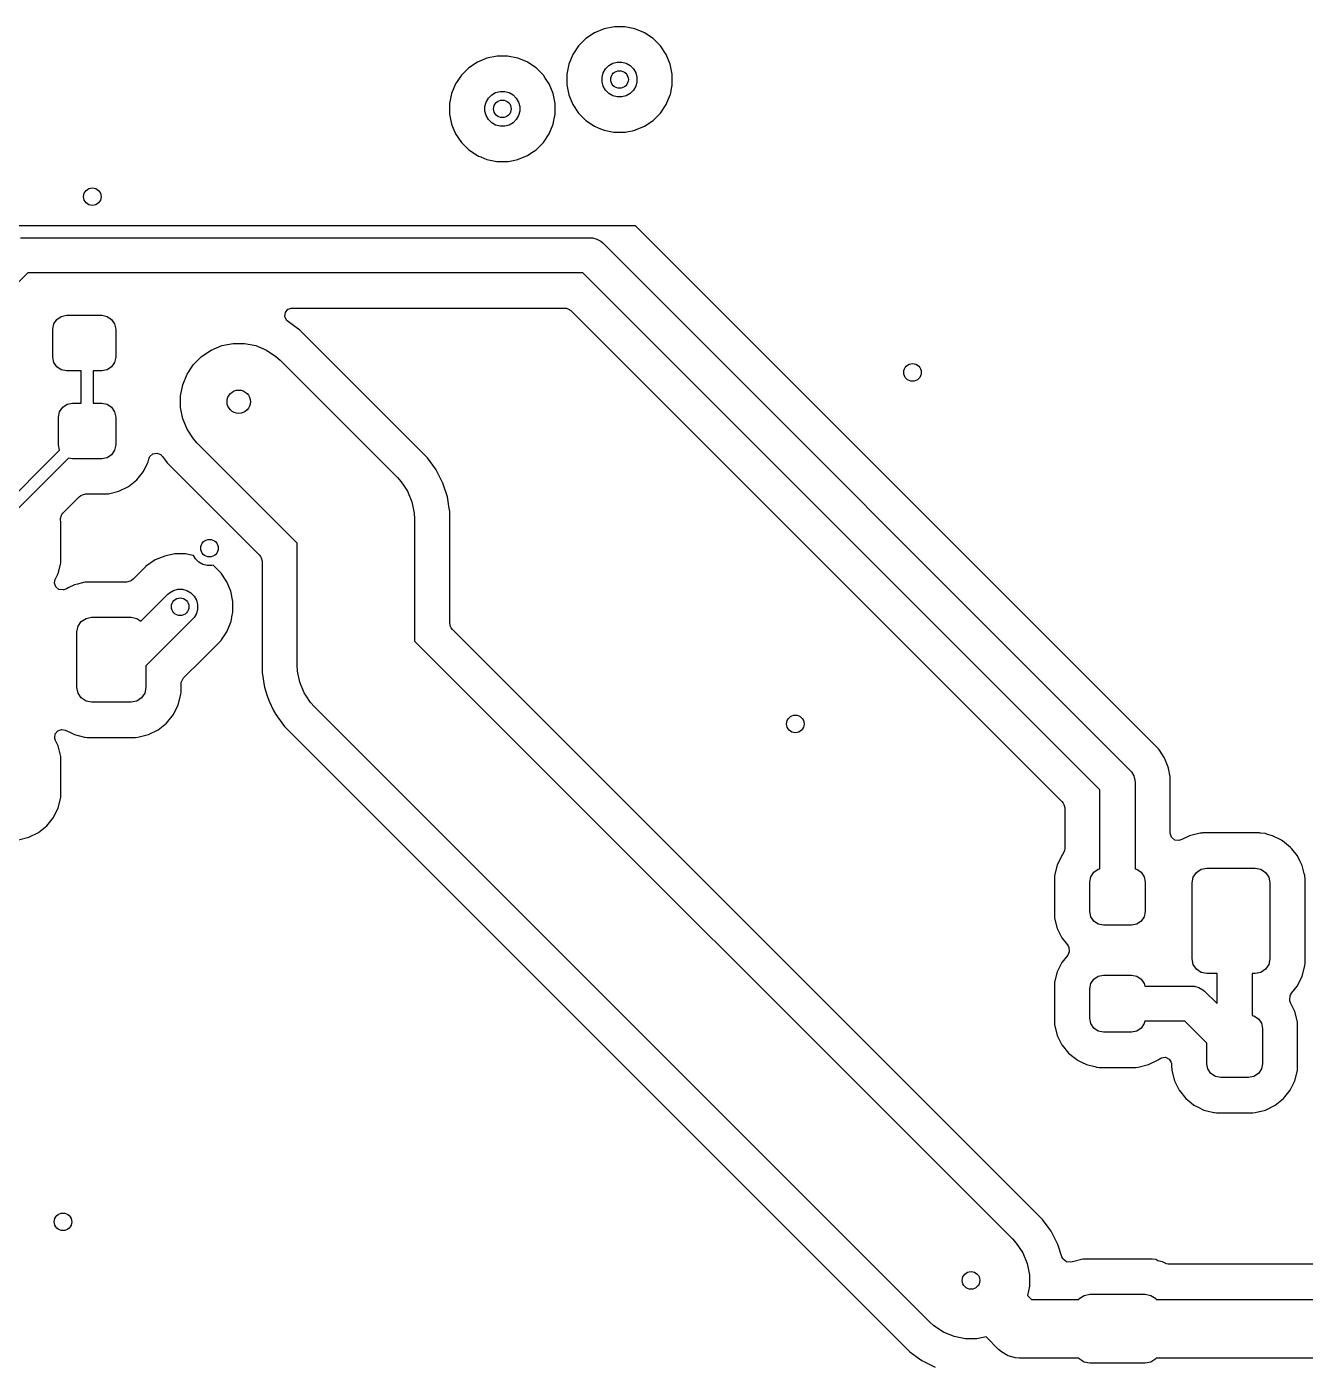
# Model space of a CAD drawing. Header units: inches. Extents: x 1.32 to 5.22, y -7.01 to -1.14.
# Drawn here: x 2.554 to 3.414, y -6.376 to -5.476 of the extents above; entities that cross this region are included whole.
import ezdxf

# ---------------------------------------------------------------- set-up
doc = ezdxf.new("R2010")
doc.units = ezdxf.units.IN
doc.header["$MEASUREMENT"] = 0
doc.layers.add('B.Cu', color=153, linetype='CONTINUOUS', true_color=0x4d7fc4)

msp = doc.modelspace()

# ---------------------------------------------------------------- linework, layer by layer
at = {"layer": 'B.Cu', "linetype": 'CONTINUOUS'}
for p, q in [((2.94241, -5.47772), (2.93596, -5.48039)), ((2.94242, -5.47772), (2.94241, -5.47772)), ((2.94926, -5.47636), (2.94242, -5.47772)), ((2.94242, -5.47772), (2.94242, -5.47772)), ((2.95625, -5.47636), (2.94926, -5.47636)), ((2.94926, -5.47636), (2.94926, -5.47636)), ((2.94926, -5.47636), (2.94926, -5.47636)), ((2.9631, -5.47772), (2.95625, -5.47636)), ((2.95625, -5.47636), (2.95625, -5.47636)), ((2.95625, -5.47636), (2.95625, -5.47636)), ((2.96905, -5.48019), (2.9631, -5.47772)), ((2.9631, -5.47772), (2.9631, -5.47772)), ((2.9631, -5.47772), (2.9631, -5.47772)), ((2.93016, -5.48427), (2.92522, -5.48921)), ((2.93596, -5.48039), (2.93016, -5.48427)), ((2.93016, -5.48427), (2.93016, -5.48427)), ((2.93016, -5.48427), (2.93016, -5.48427)), ((2.93596, -5.48039), (2.93596, -5.48039)), ((2.93596, -5.48039), (2.93596, -5.48039)), ((2.96955, -5.48039), (2.96905, -5.48019)), ((2.97536, -5.48427), (2.96955, -5.48039)), ((2.96955, -5.48039), (2.96955, -5.48039)), ((2.96955, -5.48039), (2.96955, -5.48039)), ((2.96955, -5.48039), (2.96955, -5.48039)), ((2.98029, -5.48921), (2.97536, -5.48427)), ((2.97536, -5.48427), (2.97536, -5.48427)), ((2.97536, -5.48427), (2.97536, -5.48427)), ((2.87052, -5.49604), (2.86368, -5.49741)), ((2.87751, -5.49604), (2.87052, -5.49604)), ((2.87052, -5.49604), (2.87052, -5.49604)), ((2.87052, -5.49604), (2.87052, -5.49604)), ((2.88436, -5.49741), (2.87751, -5.49604)), ((2.87751, -5.49604), (2.87751, -5.49604)), ((2.87751, -5.49604), (2.87751, -5.49604)), ((2.92134, -5.49502), (2.91867, -5.50147)), ((2.92522, -5.48921), (2.92134, -5.49502)), ((2.92134, -5.49502), (2.92134, -5.49502)), ((2.92134, -5.49502), (2.92134, -5.49502)), ((2.92522, -5.48921), (2.92522, -5.48921)), ((2.98417, -5.49502), (2.98029, -5.48921)), ((2.98029, -5.48921), (2.98029, -5.48921)), ((2.98029, -5.48921), (2.98029, -5.48921)), ((2.98685, -5.50147), (2.98417, -5.49502)), ((2.98417, -5.49502), (2.98417, -5.49502)), ((2.85142, -5.50396), (2.84648, -5.5089)), ((2.85722, -5.50008), (2.85142, -5.50396)), ((2.85142, -5.50396), (2.85142, -5.50396)), ((2.85142, -5.50396), (2.85142, -5.50396)), ((2.86367, -5.49741), (2.85722, -5.50008)), ((2.85722, -5.50008), (2.85722, -5.50008)), ((2.85722, -5.50008), (2.85722, -5.50008)), ((2.86368, -5.49741), (2.86367, -5.49741)), ((2.86367, -5.49741), (2.86367, -5.49741)), ((2.89065, -5.50001), (2.88436, -5.49741)), ((2.88436, -5.49741), (2.88436, -5.49741)), ((2.88436, -5.49741), (2.88436, -5.49741)), ((2.89081, -5.50008), (2.89065, -5.50001)), ((2.89662, -5.50396), (2.89081, -5.50008)), ((2.89081, -5.50008), (2.89081, -5.50008)), ((2.89081, -5.50008), (2.89081, -5.50008)), ((2.89081, -5.50008), (2.89081, -5.50008)), ((2.89662, -5.50396), (2.89662, -5.50396)), ((2.89662, -5.50396), (2.89662, -5.50396)), ((2.90098, -5.50832), (2.89662, -5.50396)), ((2.91867, -5.50147), (2.9173, -5.50832)), ((2.91867, -5.50147), (2.91867, -5.50147)), ((2.91867, -5.50147), (2.91867, -5.50147)), ((2.94184, -5.50729), (2.94339, -5.50462)), ((2.94339, -5.50462), (2.94557, -5.50244)), ((2.94557, -5.50244), (2.94824, -5.5009)), ((2.94824, -5.5009), (2.95121, -5.5001)), ((2.95121, -5.5001), (2.9543, -5.5001)), ((2.9543, -5.5001), (2.95728, -5.5009)), ((2.95728, -5.5009), (2.95995, -5.50244)), ((2.95995, -5.50244), (2.96213, -5.50462)), ((2.96213, -5.50462), (2.96367, -5.50729)), ((2.98819, -5.50823), (2.98685, -5.50147)), ((2.98685, -5.50147), (2.98685, -5.50147)), ((2.84648, -5.5089), (2.8426, -5.5147)), ((2.84648, -5.5089), (2.84648, -5.5089)), ((2.84648, -5.5089), (2.84648, -5.5089)), ((2.90155, -5.5089), (2.90098, -5.50832)), ((2.90282, -5.51079), (2.90155, -5.5089)), ((2.90155, -5.5089), (2.90155, -5.5089)), ((2.90155, -5.5089), (2.90155, -5.5089)), ((2.90543, -5.5147), (2.90282, -5.51079)), ((2.90282, -5.51079), (2.90282, -5.51079)), ((2.90282, -5.51079), (2.90282, -5.51079)), ((2.9173, -5.50832), (2.9173, -5.5153)), ((2.94105, -5.51027), (2.94184, -5.50729)), ((2.94105, -5.51335), (2.94105, -5.51027)), ((2.94184, -5.51633), (2.94105, -5.51335)), ((2.96367, -5.50729), (2.96447, -5.51027)), ((2.96447, -5.51335), (2.96367, -5.51633)), ((2.96447, -5.51027), (2.96447, -5.51335)), ((2.98821, -5.50831), (2.98819, -5.50823)), ((2.98821, -5.5153), (2.98821, -5.50831)), ((2.83993, -5.52116), (2.83856, -5.528)), ((2.8426, -5.5147), (2.83993, -5.52115)), ((2.83993, -5.52115), (2.83993, -5.52116)), ((2.83993, -5.52116), (2.83993, -5.52116)), ((2.8426, -5.5147), (2.8426, -5.5147)), ((2.8426, -5.5147), (2.8426, -5.5147)), ((2.86465, -5.52431), (2.86683, -5.52213)), ((2.86683, -5.52213), (2.8695, -5.52058)), ((2.8695, -5.52058), (2.87247, -5.51979)), ((2.87247, -5.51979), (2.87556, -5.51979)), ((2.87556, -5.51979), (2.87854, -5.52058)), ((2.87854, -5.52058), (2.88121, -5.52213)), ((2.88121, -5.52213), (2.88339, -5.52431)), ((2.90811, -5.52115), (2.90543, -5.5147)), ((2.90543, -5.5147), (2.90543, -5.5147)), ((2.90543, -5.5147), (2.90543, -5.5147)), ((2.90811, -5.52116), (2.90811, -5.52115)), ((2.90945, -5.52792), (2.90811, -5.52116)), ((2.9173, -5.5153), (2.91867, -5.52215)), ((2.91867, -5.52215), (2.91867, -5.52215)), ((2.91867, -5.52215), (2.91867, -5.52215)), ((2.91867, -5.52215), (2.92134, -5.5286)), ((2.94339, -5.519), (2.94184, -5.51633)), ((2.94557, -5.52118), (2.94339, -5.519)), ((2.94824, -5.52272), (2.94557, -5.52118)), ((2.95121, -5.52352), (2.94824, -5.52272)), ((2.95728, -5.52272), (2.9543, -5.52352)), ((2.95995, -5.52118), (2.95728, -5.52272)), ((2.96213, -5.519), (2.95995, -5.52118)), ((2.96367, -5.51633), (2.96213, -5.519)), ((2.98417, -5.5286), (2.98685, -5.52215)), ((2.98685, -5.52215), (2.98691, -5.52181)), ((2.98691, -5.52181), (2.98712, -5.52075)), ((2.98712, -5.52075), (2.98797, -5.51648)), ((2.98797, -5.51648), (2.98811, -5.51578)), ((2.98797, -5.51648), (2.98797, -5.51648)), ((2.98811, -5.51578), (2.98821, -5.5153)), ((2.83856, -5.528), (2.83856, -5.53499)), ((2.86231, -5.52995), (2.8631, -5.52698)), ((2.86231, -5.53304), (2.86231, -5.52995)), ((2.8631, -5.52698), (2.86465, -5.52431)), ((2.88339, -5.52431), (2.88493, -5.52698)), ((2.88493, -5.52698), (2.88573, -5.52995)), ((2.88573, -5.52995), (2.88573, -5.53304)), ((2.90947, -5.528), (2.90945, -5.52792)), ((2.90947, -5.535), (2.90947, -5.528)), ((2.92134, -5.5286), (2.92134, -5.5286)), ((2.92134, -5.5286), (2.92134, -5.5286)), ((2.92134, -5.5286), (2.92522, -5.53441)), ((2.9543, -5.52352), (2.95121, -5.52352)), ((2.98029, -5.53441), (2.98417, -5.5286)), ((2.83856, -5.53499), (2.83993, -5.54184)), ((2.8631, -5.53602), (2.86231, -5.53304)), ((2.86465, -5.53869), (2.8631, -5.53602)), ((2.86683, -5.54087), (2.86465, -5.53869)), ((2.8695, -5.54241), (2.86683, -5.54087)), ((2.88121, -5.54087), (2.87854, -5.54241)), ((2.88339, -5.53869), (2.88121, -5.54087)), ((2.88493, -5.53602), (2.88339, -5.53869)), ((2.88573, -5.53304), (2.88493, -5.53602)), ((2.90811, -5.54184), (2.9086, -5.53935)), ((2.9086, -5.53935), (2.90945, -5.53507)), ((2.9086, -5.53935), (2.9086, -5.53935)), ((2.90945, -5.53507), (2.90947, -5.535)), ((2.92522, -5.53441), (2.92522, -5.53441)), ((2.92522, -5.53441), (2.92522, -5.53441)), ((2.92522, -5.53441), (2.93016, -5.53935)), ((2.93016, -5.53935), (2.93016, -5.53935)), ((2.93016, -5.53935), (2.93016, -5.53935)), ((2.93016, -5.53935), (2.93596, -5.54323)), ((2.96955, -5.54323), (2.97536, -5.53935)), ((2.97536, -5.53935), (2.98029, -5.53441)), ((2.83993, -5.54184), (2.83993, -5.54184)), ((2.83993, -5.54184), (2.83993, -5.54184)), ((2.83993, -5.54184), (2.8426, -5.54829)), ((2.8426, -5.54829), (2.8426, -5.54829)), ((2.8426, -5.54829), (2.8426, -5.54829)), ((2.8426, -5.54829), (2.84648, -5.5541)), ((2.87247, -5.54321), (2.8695, -5.54241)), ((2.87556, -5.54321), (2.87247, -5.54321)), ((2.87854, -5.54241), (2.87556, -5.54321)), ((2.90155, -5.5541), (2.90543, -5.54829)), ((2.90543, -5.54829), (2.90811, -5.54184)), ((2.93596, -5.54323), (2.93596, -5.54323)), ((2.93596, -5.54323), (2.93886, -5.54443)), ((2.93886, -5.54443), (2.94241, -5.5459)), ((2.94241, -5.5459), (2.94241, -5.5459)), ((2.94241, -5.5459), (2.94241, -5.5459)), ((2.94241, -5.5459), (2.94242, -5.5459)), ((2.94242, -5.5459), (2.94896, -5.5472)), ((2.94896, -5.5472), (2.94907, -5.54723)), ((2.94907, -5.54723), (2.94926, -5.54726)), ((2.94926, -5.54726), (2.95625, -5.54726)), ((2.95625, -5.54726), (2.95641, -5.54726)), ((2.95641, -5.54726), (2.95672, -5.54717)), ((2.95672, -5.54717), (2.95853, -5.54681)), ((2.95853, -5.54681), (2.96153, -5.54621)), ((2.95853, -5.54681), (2.95853, -5.54681)), ((2.96153, -5.54621), (2.9631, -5.5459)), ((2.9631, -5.5459), (2.96322, -5.54585)), ((2.9631, -5.5459), (2.9631, -5.5459)), ((2.9631, -5.5459), (2.9631, -5.5459)), ((2.9631, -5.5459), (2.9631, -5.5459)), ((2.9631, -5.5459), (2.9631, -5.5459)), ((2.96322, -5.54585), (2.96354, -5.54572)), ((2.96354, -5.54572), (2.96955, -5.54323)), ((2.96354, -5.54572), (2.96354, -5.54572)), ((2.96955, -5.54323), (2.96955, -5.54323)), ((2.96955, -5.54323), (2.96955, -5.54323)), ((2.84648, -5.5541), (2.84648, -5.5541)), ((2.84648, -5.5541), (2.84648, -5.5541)), ((2.84648, -5.5541), (2.85142, -5.55903)), ((2.85142, -5.55903), (2.85142, -5.55903)), ((2.85142, -5.55903), (2.85142, -5.55903)), ((2.85142, -5.55903), (2.85722, -5.56291)), ((2.89321, -5.56131), (2.89662, -5.55903)), ((2.89662, -5.55903), (2.90155, -5.5541)), ((2.89662, -5.55903), (2.89662, -5.55903)), ((2.90155, -5.5541), (2.90155, -5.5541)), ((2.90155, -5.5541), (2.90155, -5.5541)), ((2.85722, -5.56291), (2.85722, -5.56291)), ((2.85722, -5.56291), (2.858, -5.56324)), ((2.858, -5.56324), (2.85944, -5.56383)), ((2.85944, -5.56383), (2.85944, -5.56383)), ((2.85944, -5.56383), (2.85944, -5.56383)), ((2.85944, -5.56383), (2.86367, -5.56559)), ((2.86367, -5.56559), (2.86367, -5.56559)), ((2.86367, -5.56559), (2.86367, -5.56559)), ((2.86367, -5.56559), (2.86367, -5.56559)), ((2.86367, -5.56559), (2.87022, -5.56689)), ((2.87022, -5.56689), (2.87033, -5.56692)), ((2.87033, -5.56692), (2.87052, -5.56695)), ((2.87052, -5.56695), (2.87751, -5.56695)), ((2.87751, -5.56695), (2.87767, -5.56695)), ((2.87767, -5.56695), (2.87798, -5.56685)), ((2.87798, -5.56685), (2.87933, -5.56659)), ((2.87933, -5.56659), (2.88022, -5.56641)), ((2.88022, -5.56641), (2.88436, -5.56559)), ((2.88436, -5.56559), (2.88448, -5.56553)), ((2.88436, -5.56559), (2.88436, -5.56559)), ((2.88436, -5.56559), (2.88436, -5.56559)), ((2.88436, -5.56559), (2.88436, -5.56559)), ((2.88436, -5.56559), (2.88436, -5.56559)), ((2.88448, -5.56553), (2.8848, -5.5654)), ((2.8848, -5.5654), (2.89081, -5.56291)), ((2.8848, -5.5654), (2.8848, -5.5654)), ((2.89081, -5.56291), (2.89321, -5.56131)), ((2.89081, -5.56291), (2.89081, -5.56291)), ((2.89081, -5.56291), (2.89081, -5.56291)), ((2.77559, -5.61024), (2.51974, -5.61024)), ((2.96352, -5.61024), (2.77559, -5.61024)), ((3.31494, -5.96165), (2.96352, -5.61024)), ((2.5502, -5.61811), (2.93307, -5.61811)), ((2.93307, -5.61811), (2.93461, -5.61821)), ((2.93461, -5.61821), (2.93759, -5.61901)), ((2.93759, -5.61901), (2.94026, -5.62055)), ((2.94026, -5.62055), (2.94142, -5.62157)), ((2.94142, -5.62157), (3.29575, -5.9759)), ((2.55509, -5.64173), (2.53691, -5.65991)), ((2.92818, -5.64173), (2.55509, -5.64173)), ((3.27559, -5.98914), (2.92818, -5.64173)), ((2.72819, -5.66836), (2.72994, -5.66624)), ((2.72994, -5.66624), (2.72999, -5.66621)), ((2.72999, -5.66621), (2.73197, -5.66544)), ((2.73197, -5.66544), (2.732, -5.66543)), ((2.732, -5.66543), (2.73274, -5.66537)), ((2.73274, -5.66537), (2.91566, -5.66537)), ((2.91566, -5.66537), (2.91704, -5.66557)), ((2.91704, -5.66557), (2.91803, -5.66586)), ((2.91803, -5.66586), (2.92011, -5.6671)), ((2.92011, -5.6671), (3.25002, -5.99701)), ((2.57185, -5.67963), (2.57256, -5.67605)), ((2.57256, -5.67605), (2.57459, -5.67301)), ((2.57459, -5.67301), (2.57762, -5.67099)), ((2.57762, -5.67099), (2.5812, -5.67028)), ((2.5812, -5.67028), (2.60482, -5.67028)), ((2.60482, -5.67028), (2.6084, -5.67099)), ((2.6084, -5.67099), (2.61143, -5.67301)), ((2.61143, -5.67301), (2.61346, -5.67605)), ((2.61346, -5.67605), (2.61417, -5.67963)), ((2.72785, -5.67109), (2.72819, -5.66836)), ((2.72905, -5.67357), (2.72785, -5.67109)), ((2.72946, -5.67402), (2.72905, -5.67357)), ((2.73021, -5.6747), (2.72946, -5.67402)), ((2.7379, -5.68028), (2.73021, -5.6747)), ((2.57185, -5.69833), (2.57185, -5.67963)), ((2.61417, -5.67963), (2.61417, -5.69833)), ((2.82365, -5.76604), (2.7379, -5.68028)), ((2.7379, -5.68028), (2.7379, -5.68028)), ((2.67187, -5.69791), (2.67829, -5.69363)), ((2.67829, -5.69363), (2.68542, -5.69067)), ((2.68542, -5.69067), (2.69299, -5.68917)), ((2.69299, -5.68917), (2.70071, -5.68917)), ((2.70071, -5.68917), (2.70828, -5.69067)), ((2.70828, -5.69067), (2.71541, -5.69363)), ((2.71541, -5.69363), (2.72183, -5.69791)), ((2.57256, -5.70191), (2.57185, -5.69833)), ((2.57459, -5.70494), (2.57256, -5.70191)), ((2.61346, -5.70191), (2.61143, -5.70494)), ((2.61417, -5.69833), (2.61346, -5.70191)), ((2.66642, -5.70337), (2.67187, -5.69791)), ((2.72183, -5.69791), (2.72469, -5.70051)), ((2.72469, -5.70051), (2.80343, -5.77925)), ((2.57762, -5.70697), (2.57459, -5.70494)), ((2.5812, -5.70768), (2.57762, -5.70697)), ((2.59104, -5.70768), (2.5812, -5.70768)), ((2.59104, -5.72933), (2.59104, -5.70768)), ((2.60482, -5.70768), (2.59892, -5.70768)), ((2.59892, -5.70768), (2.59892, -5.72933)), ((2.6084, -5.70697), (2.60482, -5.70768)), ((2.61143, -5.70494), (2.6084, -5.70697)), ((2.65918, -5.71692), (2.66213, -5.70979)), ((2.66213, -5.70979), (2.66642, -5.70337)), ((2.65767, -5.72449), (2.65918, -5.71692)), ((2.57853, -5.73207), (2.58156, -5.73004)), ((2.58156, -5.73004), (2.58514, -5.72933)), ((2.58514, -5.72933), (2.59104, -5.72933)), ((2.59892, -5.72933), (2.60482, -5.72933)), ((2.60482, -5.72933), (2.6084, -5.73004)), ((2.6084, -5.73004), (2.61143, -5.73207)), ((2.65767, -5.73221), (2.65767, -5.72449)), ((2.57579, -5.73868), (2.5765, -5.7351)), ((2.57579, -5.75738), (2.57579, -5.73868)), ((2.5765, -5.7351), (2.57853, -5.73207)), ((2.61143, -5.73207), (2.61346, -5.7351)), ((2.61346, -5.7351), (2.61417, -5.73868)), ((2.61417, -5.73868), (2.61417, -5.75738)), ((2.65918, -5.73977), (2.65767, -5.73221)), ((2.66213, -5.74691), (2.65918, -5.73977)), ((2.66642, -5.75332), (2.66213, -5.74691)), ((2.66901, -5.75619), (2.66642, -5.75332)), ((2.73622, -5.82339), (2.66901, -5.75619)), ((2.53311, -5.80433), (2.5765, -5.76095)), ((2.5765, -5.76095), (2.57579, -5.75738)), ((2.6084, -5.76602), (2.60482, -5.76673)), ((2.61143, -5.76399), (2.6084, -5.76602)), ((2.61346, -5.76096), (2.61143, -5.76399)), ((2.61417, -5.75738), (2.61346, -5.76096)), ((2.63644, -5.76696), (2.63696, -5.76567)), ((2.63696, -5.76567), (2.63719, -5.76528)), ((2.63719, -5.76528), (2.63919, -5.76339)), ((2.63919, -5.76339), (2.6419, -5.76289)), ((2.6419, -5.76289), (2.64442, -5.7639)), ((2.64442, -5.7639), (2.64476, -5.76417)), ((2.64476, -5.76417), (2.6457, -5.76514)), ((2.6457, -5.76514), (2.64764, -5.76782)), ((2.82725, -5.77099), (2.82365, -5.76604)), ((2.82365, -5.76604), (2.82365, -5.76604)), ((2.82365, -5.76604), (2.82365, -5.76604)), ((2.82365, -5.76604), (2.82365, -5.76604)), ((2.82365, -5.76604), (2.82365, -5.76604)), ((2.58239, -5.76619), (2.54425, -5.80433)), ((2.58514, -5.76673), (2.58239, -5.76619)), ((2.60482, -5.76673), (2.58514, -5.76673)), ((2.63279, -5.77526), (2.63597, -5.76883)), ((2.63597, -5.76883), (2.63644, -5.76696)), ((2.64764, -5.76782), (2.64764, -5.76782)), ((2.64764, -5.76782), (2.64879, -5.7694)), ((2.64879, -5.7694), (2.64879, -5.7694)), ((2.64879, -5.7694), (2.71065, -5.83126)), ((2.82833, -5.77247), (2.82725, -5.77099)), ((2.82858, -5.77282), (2.82833, -5.77247)), ((2.82833, -5.77247), (2.82833, -5.77247)), ((2.82948, -5.77406), (2.82858, -5.77282)), ((2.83088, -5.7768), (2.82948, -5.77406)), ((2.6227, -5.78534), (2.62829, -5.78085)), ((2.62829, -5.78085), (2.63279, -5.77526)), ((2.80343, -5.77925), (2.80602, -5.78211)), ((2.80602, -5.78211), (2.80797, -5.78502)), ((2.83386, -5.78264), (2.83088, -5.7768)), ((2.83389, -5.78271), (2.83386, -5.78264)), ((2.83396, -5.78285), (2.83389, -5.78271)), ((2.834, -5.78293), (2.83396, -5.78285)), ((2.83405, -5.78308), (2.834, -5.78293)), ((2.83705, -5.79233), (2.83405, -5.78308)), ((2.5787, -5.80331), (2.58971, -5.7923)), ((2.58971, -5.7923), (2.59083, -5.79147)), ((2.59083, -5.79147), (2.59174, -5.79097)), ((2.59174, -5.79097), (2.59407, -5.79037)), ((2.59407, -5.79037), (2.60877, -5.79037)), ((2.60877, -5.79037), (2.60881, -5.79035)), ((2.60881, -5.79035), (2.60909, -5.7903)), ((2.60909, -5.7903), (2.6093, -5.79026)), ((2.6093, -5.79026), (2.61627, -5.78853)), ((2.6093, -5.79026), (2.6093, -5.79026)), ((2.6093, -5.79026), (2.6093, -5.79026)), ((2.61627, -5.78853), (2.6227, -5.78534)), ((2.80797, -5.78502), (2.81031, -5.78853)), ((2.81031, -5.78853), (2.81327, -5.79566)), ((2.83778, -5.79691), (2.83705, -5.79233)), ((2.83705, -5.79233), (2.83705, -5.79233)), ((2.83705, -5.79233), (2.83705, -5.79233)), ((2.81327, -5.79566), (2.81477, -5.80323)), ((2.83808, -5.7988), (2.83778, -5.79691)), ((2.8386, -5.80213), (2.83808, -5.7988)), ((2.57705, -5.80764), (2.57707, -5.80707)), ((2.57719, -5.80902), (2.57705, -5.80764)), ((2.57707, -5.80707), (2.57708, -5.80687)), ((2.57708, -5.80687), (2.57781, -5.8045)), ((2.57723, -5.8092), (2.57719, -5.80902)), ((2.57734, -5.81081), (2.57723, -5.8092)), ((2.57734, -5.83525), (2.57734, -5.81081)), ((2.57781, -5.8045), (2.57801, -5.80419)), ((2.57801, -5.80419), (2.5787, -5.80331)), ((2.81477, -5.80323), (2.81496, -5.80709)), ((2.81496, -5.80709), (2.81496, -5.8892)), ((2.8386, -5.87698), (2.8386, -5.80213)), ((2.73622, -5.90551), (2.73622, -5.82339)), ((2.5755, -5.84383), (2.57723, -5.83686)), ((2.57723, -5.83686), (2.57734, -5.83525)), ((2.64069, -5.83472), (2.63428, -5.83901)), ((2.64714, -5.83205), (2.64069, -5.83472)), ((2.64069, -5.83472), (2.64069, -5.83472)), ((2.64069, -5.83472), (2.64069, -5.83472)), ((2.64887, -5.83171), (2.64714, -5.83205)), ((2.64714, -5.83205), (2.64714, -5.83205)), ((2.64714, -5.83205), (2.64714, -5.83205)), ((2.64714, -5.83205), (2.64714, -5.83205)), ((2.64899, -5.83168), (2.64887, -5.83171)), ((2.65399, -5.83069), (2.64899, -5.83168)), ((2.64899, -5.83168), (2.64899, -5.83168)), ((2.66097, -5.83069), (2.65399, -5.83069)), ((2.65399, -5.83069), (2.65399, -5.83069)), ((2.65399, -5.83069), (2.65399, -5.83069)), ((2.66597, -5.83168), (2.66097, -5.83069)), ((2.66097, -5.83069), (2.66097, -5.83069)), ((2.66097, -5.83069), (2.66097, -5.83069)), ((2.66621, -5.83173), (2.66597, -5.83168)), ((2.66597, -5.83168), (2.66597, -5.83168)), ((2.66655, -5.8318), (2.66621, -5.83173)), ((2.66621, -5.83173), (2.66621, -5.83173)), ((2.6678, -5.83396), (2.66655, -5.8318)), ((2.66998, -5.83614), (2.6678, -5.83396)), ((2.67265, -5.83768), (2.66998, -5.83614)), ((2.67562, -5.83848), (2.67265, -5.83768)), ((2.71065, -5.83126), (2.71149, -5.83237)), ((2.71149, -5.83237), (2.71198, -5.83328)), ((2.71198, -5.83328), (2.71258, -5.83562)), ((2.71258, -5.83562), (2.71258, -5.91047)), ((2.57356, -5.84774), (2.5755, -5.84383)), ((2.5755, -5.84383), (2.5755, -5.84383)), ((2.6338, -5.83968), (2.62582, -5.84766)), ((2.63418, -5.83926), (2.6338, -5.83968)), ((2.63428, -5.83901), (2.63418, -5.83926)), ((2.67871, -5.83848), (2.67562, -5.83848)), ((2.67956, -5.83825), (2.67871, -5.83848)), ((2.68008, -5.8386), (2.67956, -5.83825)), ((2.68502, -5.84354), (2.68008, -5.8386)), ((2.68008, -5.8386), (2.68008, -5.8386)), ((2.68008, -5.8386), (2.68008, -5.8386)), ((2.6889, -5.84935), (2.68502, -5.84354)), ((2.68502, -5.84354), (2.68502, -5.84354)), ((2.68502, -5.84354), (2.68502, -5.84354)), ((2.57305, -5.85007), (2.57356, -5.84774)), ((2.57306, -5.85021), (2.57305, -5.85007)), ((2.57392, -5.85282), (2.57306, -5.85021)), ((2.57306, -5.85021), (2.57306, -5.85021)), ((2.57605, -5.85456), (2.57392, -5.85282)), ((2.57879, -5.85486), (2.57605, -5.85456)), ((2.57922, -5.85478), (2.57879, -5.85486)), ((2.58054, -5.85435), (2.57922, -5.85478)), ((2.58111, -5.85407), (2.58054, -5.85435)), ((2.5822, -5.85353), (2.58111, -5.85407)), ((2.58638, -5.85146), (2.5822, -5.85353)), ((2.5884, -5.85095), (2.58638, -5.85146)), ((2.58638, -5.85146), (2.58638, -5.85146)), ((2.59344, -5.8497), (2.5884, -5.85095)), ((2.5884, -5.85095), (2.5884, -5.85095)), ((2.59461, -5.84962), (2.59344, -5.8497)), ((2.59508, -5.84959), (2.59461, -5.84962)), ((2.59461, -5.84962), (2.59461, -5.84962)), ((2.62146, -5.84959), (2.59508, -5.84959)), ((2.6238, -5.84899), (2.62146, -5.84959)), ((2.62471, -5.84849), (2.6238, -5.84899)), ((2.62582, -5.84766), (2.62471, -5.84849)), ((2.65029, -5.85677), (2.65296, -5.85523)), ((2.65296, -5.85523), (2.65594, -5.85443)), ((2.65594, -5.85443), (2.65902, -5.85443)), ((2.65902, -5.85443), (2.662, -5.85523)), ((2.662, -5.85523), (2.66467, -5.85677)), ((2.69148, -5.85558), (2.6889, -5.84935)), ((2.6889, -5.84935), (2.6889, -5.84935)), ((2.6889, -5.84935), (2.6889, -5.84935)), ((2.6889, -5.84935), (2.6889, -5.84935)), ((2.69156, -5.85575), (2.69148, -5.85558)), ((2.69157, -5.85578), (2.69156, -5.85575)), ((2.69291, -5.86255), (2.69157, -5.85578)), ((2.69157, -5.85578), (2.69157, -5.85578)), ((2.6311, -5.87582), (2.64913, -5.85779)), ((2.64913, -5.85779), (2.65029, -5.85677)), ((2.66467, -5.85677), (2.66685, -5.85895)), ((2.66685, -5.85895), (2.66839, -5.86162)), ((2.66839, -5.86162), (2.66919, -5.8646)), ((2.66919, -5.8646), (2.66919, -5.86768)), ((2.69291, -5.86973), (2.69291, -5.86255)), ((2.59103, -5.87611), (2.59423, -5.87398)), ((2.59423, -5.87398), (2.59799, -5.87323)), ((2.59799, -5.87323), (2.62457, -5.87323)), ((2.62457, -5.87323), (2.62833, -5.87398)), ((2.62833, -5.87398), (2.6311, -5.87582)), ((2.66685, -5.87333), (2.66583, -5.87449)), ((2.66839, -5.87066), (2.66685, -5.87333)), ((2.66919, -5.86768), (2.66839, -5.87066)), ((2.69166, -5.87604), (2.69225, -5.87304)), ((2.69225, -5.87304), (2.69229, -5.87288)), ((2.69229, -5.87288), (2.69291, -5.86973)), ((2.69229, -5.87288), (2.69229, -5.87288)), ((2.58815, -5.88307), (2.5889, -5.8793)), ((2.5889, -5.8793), (2.59103, -5.87611)), ((2.66583, -5.87449), (2.63441, -5.90592)), ((2.68754, -5.88497), (2.6889, -5.88293)), ((2.6889, -5.88293), (2.68906, -5.88255)), ((2.68906, -5.88255), (2.69157, -5.87648)), ((2.69157, -5.87648), (2.69166, -5.87604)), ((2.69157, -5.87648), (2.69157, -5.87648)), ((2.8392, -5.87932), (2.8386, -5.87698)), ((2.8397, -5.88023), (2.8392, -5.87932)), ((2.84053, -5.88134), (2.8397, -5.88023)), ((3.23704, -6.27785), (2.84053, -5.88134)), ((2.58815, -5.92047), (2.58815, -5.88307)), ((2.67217, -5.90159), (2.68502, -5.88874)), ((2.68502, -5.88874), (2.68508, -5.88865)), ((2.68502, -5.88874), (2.68502, -5.88874)), ((2.68508, -5.88865), (2.68523, -5.88843)), ((2.68523, -5.88843), (2.68622, -5.88694)), ((2.68622, -5.88694), (2.68754, -5.88497)), ((2.81496, -5.8892), (3.21682, -6.29106)), ((2.63441, -5.90592), (2.63441, -5.92047)), ((2.65977, -5.91399), (2.67217, -5.90159)), ((2.73641, -5.90937), (2.73622, -5.90551)), ((2.73792, -5.91694), (2.73641, -5.90937)), ((2.65805, -5.91843), (2.65825, -5.91706)), ((2.65805, -5.92338), (2.65805, -5.91843)), ((2.65825, -5.91706), (2.65836, -5.91667)), ((2.65836, -5.91667), (2.65854, -5.91606)), ((2.65854, -5.91606), (2.65977, -5.91399)), ((2.71258, -5.91047), (2.71318, -5.91427)), ((2.71318, -5.91427), (2.71353, -5.91648)), ((2.71353, -5.91648), (2.71413, -5.92027)), ((2.74087, -5.92407), (2.73792, -5.91694)), ((2.5889, -5.92424), (2.58815, -5.92047)), ((2.59103, -5.92743), (2.5889, -5.92424)), ((2.59423, -5.92957), (2.59103, -5.92743)), ((2.63153, -5.92743), (2.62833, -5.92957)), ((2.63366, -5.92424), (2.63153, -5.92743)), ((2.63441, -5.92047), (2.63366, -5.92424)), ((2.65618, -5.93209), (2.65794, -5.92502)), ((2.65794, -5.92502), (2.65805, -5.92338)), ((2.71413, -5.92027), (2.71413, -5.92027)), ((2.71413, -5.92027), (2.7158, -5.9254)), ((2.7158, -5.9254), (2.7172, -5.9297)), ((2.7421, -5.92591), (2.74087, -5.92407)), ((2.74516, -5.93049), (2.7421, -5.92591)), ((2.59799, -5.93031), (2.59423, -5.92957)), ((2.62457, -5.93031), (2.59799, -5.93031)), ((2.62833, -5.92957), (2.62457, -5.93031)), ((2.65295, -5.93861), (2.65618, -5.93209)), ((2.7172, -5.9297), (2.72029, -5.93577)), ((2.72029, -5.93577), (2.7217, -5.93854)), ((2.74775, -5.93335), (2.74516, -5.93049)), ((3.16114, -6.34674), (2.74775, -5.93335)), ((2.64271, -5.94885), (2.64838, -5.94429)), ((2.64838, -5.94429), (2.65295, -5.93861)), ((2.7217, -5.93854), (2.72578, -5.94416)), ((2.72578, -5.94416), (2.72753, -5.94656)), ((2.57317, -5.9543), (2.57348, -5.95156)), ((2.57325, -5.95473), (2.57317, -5.9543)), ((2.57369, -5.95606), (2.57325, -5.95473)), ((2.57348, -5.95156), (2.57521, -5.94943)), ((2.57521, -5.94943), (2.57782, -5.94857)), ((2.57782, -5.94857), (2.57797, -5.94856)), ((2.57797, -5.94856), (2.58029, -5.94907)), ((2.58029, -5.94907), (2.58324, -5.95053)), ((2.58324, -5.95053), (2.58324, -5.95053)), ((2.58324, -5.95053), (2.58638, -5.95209)), ((2.58638, -5.95209), (2.59226, -5.95355)), ((2.59226, -5.95355), (2.59326, -5.9538)), ((2.59326, -5.9538), (2.59338, -5.95383)), ((2.59338, -5.95383), (2.59345, -5.95385)), ((2.59345, -5.95385), (2.59348, -5.95385)), ((2.59348, -5.95385), (2.59361, -5.95386)), ((2.59361, -5.95386), (2.59508, -5.95396)), ((2.59508, -5.95396), (2.59508, -5.95396)), ((2.59508, -5.95396), (2.62748, -5.95396)), ((2.62748, -5.95396), (2.62911, -5.95385)), ((2.62748, -5.95396), (2.62748, -5.95396)), ((2.62911, -5.95385), (2.63618, -5.95209)), ((2.63618, -5.95209), (2.64271, -5.94885)), ((2.72753, -5.94656), (3.14793, -6.36696)), ((2.5755, -5.95972), (2.57369, -5.95606)), ((2.57723, -5.96668), (2.5755, -5.95972)), ((3.31555, -5.96256), (3.31494, -5.96165)), ((3.31494, -5.96165), (3.31494, -5.96165)), ((3.31882, -5.96746), (3.31555, -5.96256)), ((3.31555, -5.96256), (3.31555, -5.96256)), ((2.57734, -5.96829), (2.57723, -5.96668)), ((2.57734, -5.99273), (2.57734, -5.96829)), ((3.31897, -5.96782), (3.31882, -5.96746)), ((3.31882, -5.96746), (3.31882, -5.96746)), ((3.31937, -5.96879), (3.31897, -5.96782)), ((3.31962, -5.9694), (3.31937, -5.96879)), ((3.32149, -5.97391), (3.31962, -5.9694)), ((3.31962, -5.9694), (3.31962, -5.9694)), ((3.29575, -5.9759), (3.29677, -5.97706)), ((3.29677, -5.97706), (3.29831, -5.97973)), ((3.29831, -5.97973), (3.29911, -5.98271)), ((3.32163, -5.97459), (3.32149, -5.97391)), ((3.32149, -5.97391), (3.32149, -5.97391)), ((3.32168, -5.97483), (3.32163, -5.97459)), ((3.3221, -5.97697), (3.32168, -5.97483)), ((3.32235, -5.97824), (3.3221, -5.97697)), ((3.32276, -5.98029), (3.32235, -5.97824)), ((3.32235, -5.97824), (3.32235, -5.97824)), ((3.32285, -5.9806), (3.32276, -5.98029)), ((3.32285, -6.00401), (3.32285, -5.9806)), ((3.27559, -6.04232), (3.27559, -5.98914)), ((3.29911, -5.98271), (3.29921, -5.98425)), ((3.29921, -5.98425), (3.29921, -6.04232)), ((2.5755, -6.00131), (2.57723, -5.99434)), ((2.57723, -5.99434), (2.57734, -5.99273)), ((3.25002, -5.99701), (3.25086, -5.99812)), ((3.25086, -5.99812), (3.25135, -5.99903)), ((3.25135, -5.99903), (3.25195, -6.00137)), ((2.56782, -6.01333), (2.57231, -6.00774)), ((2.57231, -6.00774), (2.5755, -6.00131)), ((3.25195, -6.00137), (3.25195, -6.02857)), ((3.32285, -6.01823), (3.32285, -6.00401)), ((2.55579, -6.02101), (2.56222, -6.01782)), ((2.56222, -6.01782), (2.56782, -6.01333)), ((2.54883, -6.02275), (2.55579, -6.02101)), ((3.32292, -6.019), (3.32285, -6.01823)), ((3.32292, -6.01906), (3.32292, -6.019)), ((3.32372, -6.02105), (3.32292, -6.01906)), ((3.32381, -6.02117), (3.32372, -6.02105)), ((3.32594, -6.02291), (3.32381, -6.02117)), ((3.32868, -6.02321), (3.32594, -6.02291)), ((3.32921, -6.02312), (3.32868, -6.02321)), ((3.33053, -6.02268), (3.32921, -6.02312)), ((3.33582, -6.02006), (3.33053, -6.02268)), ((3.33583, -6.02006), (3.33582, -6.02006)), ((3.34289, -6.0183), (3.33583, -6.02006)), ((3.33583, -6.02006), (3.33583, -6.02006)), ((3.34406, -6.01822), (3.34289, -6.0183)), ((3.34453, -6.01819), (3.34406, -6.01822)), ((3.34406, -6.01822), (3.34406, -6.01822)), ((3.38283, -6.01819), (3.34453, -6.01819)), ((3.38324, -6.01822), (3.38283, -6.01819)), ((3.38283, -6.01819), (3.38283, -6.01819)), ((3.38346, -6.01823), (3.38324, -6.01822)), ((3.38324, -6.01822), (3.38324, -6.01822)), ((3.38696, -6.01847), (3.38346, -6.01823)), ((3.3883, -6.01925), (3.38696, -6.01847)), ((3.39154, -6.02006), (3.3883, -6.01925)), ((3.39806, -6.02329), (3.39154, -6.02006)), ((3.39154, -6.02006), (3.39154, -6.02006)), ((3.39808, -6.0233), (3.39806, -6.02329)), ((3.39817, -6.02337), (3.39808, -6.0233)), ((3.39827, -6.02346), (3.39817, -6.02337)), ((3.39828, -6.02347), (3.39827, -6.02346)), ((3.40374, -6.02786), (3.39828, -6.02347)), ((3.25009, -6.03332), (3.2469, -6.03973)), ((3.25055, -6.03274), (3.25009, -6.03331)), ((3.25009, -6.03331), (3.25009, -6.03331)), ((3.25009, -6.03331), (3.25009, -6.03332)), ((3.25143, -6.03105), (3.25055, -6.03274)), ((3.25175, -6.02995), (3.25143, -6.03105)), ((3.25195, -6.02857), (3.25175, -6.02995)), ((3.40451, -6.02881), (3.40374, -6.02786)), ((3.4083, -6.03353), (3.40451, -6.02881)), ((3.40451, -6.02881), (3.40451, -6.02881)), ((3.40992, -6.0368), (3.4083, -6.03353)), ((3.4083, -6.03353), (3.4083, -6.03353)), ((3.2469, -6.03974), (3.24517, -6.0467)), ((3.2469, -6.03973), (3.2469, -6.03974)), ((3.26941, -6.0476), (3.27144, -6.04457)), ((3.27144, -6.04457), (3.27447, -6.04254)), ((3.27447, -6.04254), (3.27559, -6.04232)), ((3.29921, -6.04232), (3.30033, -6.04254)), ((3.30033, -6.04254), (3.30336, -6.04457)), ((3.30336, -6.04457), (3.30539, -6.0476)), ((3.33835, -6.04791), (3.34048, -6.04471)), ((3.34048, -6.04471), (3.34367, -6.04258)), ((3.34367, -6.04258), (3.34744, -6.04183)), ((3.34744, -6.04183), (3.37992, -6.04183)), ((3.37992, -6.04183), (3.38369, -6.04258)), ((3.38369, -6.04258), (3.38688, -6.04471)), ((3.38688, -6.04471), (3.38901, -6.04791)), ((3.41154, -6.04006), (3.40992, -6.0368)), ((3.41286, -6.0454), (3.41154, -6.04006)), ((3.24517, -6.0467), (3.24506, -6.04831)), ((3.24506, -6.04831), (3.24506, -6.07377)), ((3.2687, -6.05118), (3.26941, -6.0476)), ((3.2687, -6.07087), (3.2687, -6.05118)), ((3.30539, -6.0476), (3.3061, -6.05118)), ((3.3061, -6.05118), (3.3061, -6.07087)), ((3.3376, -6.05167), (3.33835, -6.04791)), ((3.3376, -6.10285), (3.3376, -6.05167)), ((3.38901, -6.04791), (3.38976, -6.05167)), ((3.38976, -6.05167), (3.38976, -6.10285)), ((3.41319, -6.0467), (3.41286, -6.0454)), ((3.41329, -6.04713), (3.41319, -6.0467)), ((3.41341, -6.04876), (3.41329, -6.04713)), ((3.41341, -6.10577), (3.41341, -6.04876)), ((3.26941, -6.07444), (3.2687, -6.07087)), ((3.3061, -6.07087), (3.30539, -6.07444)), ((3.24506, -6.07377), (3.24507, -6.07387)), ((3.24507, -6.07387), (3.24516, -6.07518)), ((3.24516, -6.07518), (3.24516, -6.07528)), ((3.24516, -6.07528), (3.24517, -6.07535)), ((3.24517, -6.07535), (3.2469, -6.08232)), ((3.27144, -6.07748), (3.26941, -6.07444)), ((3.27447, -6.0795), (3.27144, -6.07748)), ((3.27805, -6.08022), (3.27447, -6.0795)), ((3.29675, -6.08022), (3.27805, -6.08022)), ((3.30033, -6.0795), (3.29675, -6.08022)), ((3.30336, -6.07748), (3.30033, -6.0795)), ((3.30539, -6.07444), (3.30336, -6.07748)), ((3.2469, -6.08232), (3.24696, -6.08243)), ((3.24696, -6.08243), (3.24871, -6.08595)), ((3.24871, -6.08595), (3.25009, -6.08874)), ((3.25009, -6.08874), (3.25009, -6.08874)), ((3.25009, -6.08874), (3.25379, -6.09334)), ((3.25379, -6.09334), (3.2545, -6.09454)), ((3.25497, -6.09814), (3.25397, -6.10033)), ((3.2545, -6.09454), (3.25473, -6.09511)), ((3.25473, -6.09511), (3.25502, -6.09784)), ((3.25502, -6.09784), (3.25497, -6.09814)), ((3.25009, -6.10516), (3.2469, -6.11159)), ((3.25397, -6.10033), (3.25009, -6.10516)), ((3.25009, -6.10516), (3.25009, -6.10516)), ((3.25009, -6.10516), (3.25009, -6.10516)), ((3.33835, -6.10662), (3.3376, -6.10285)), ((3.34048, -6.10981), (3.33835, -6.10662)), ((3.38901, -6.10662), (3.38688, -6.10981)), ((3.38976, -6.10285), (3.38901, -6.10662)), ((3.41154, -6.11447), (3.41329, -6.1074)), ((3.41329, -6.1074), (3.41341, -6.10577)), ((3.2469, -6.11159), (3.24517, -6.11855)), ((3.2469, -6.11159), (3.2469, -6.11159)), ((3.26941, -6.11945), (3.27144, -6.11642)), ((3.27144, -6.11642), (3.27447, -6.11439)), ((3.27447, -6.11439), (3.27805, -6.11368)), ((3.27805, -6.11368), (3.29675, -6.11368)), ((3.29675, -6.11368), (3.30033, -6.11439)), ((3.30033, -6.11439), (3.30336, -6.11642)), ((3.30336, -6.11642), (3.30539, -6.11945)), ((3.34367, -6.11195), (3.34048, -6.10981)), ((3.34744, -6.1127), (3.34367, -6.11195)), ((3.35433, -6.1127), (3.34744, -6.1127)), ((3.35433, -6.1329), (3.35433, -6.1127)), ((3.37992, -6.1127), (3.37795, -6.1127)), ((3.37795, -6.1127), (3.37795, -6.14075)), ((3.38369, -6.11195), (3.37992, -6.1127)), ((3.38688, -6.10981), (3.38369, -6.11195)), ((3.4083, -6.12099), (3.41154, -6.11447)), ((3.24517, -6.11855), (3.24506, -6.12016)), ((3.24506, -6.12016), (3.24506, -6.14562)), ((3.2687, -6.12303), (3.26941, -6.11945)), ((3.2687, -6.14272), (3.2687, -6.12303)), ((3.30539, -6.11945), (3.30571, -6.12106)), ((3.30571, -6.12106), (3.3376, -6.12106)), ((3.3376, -6.12106), (3.33914, -6.12116)), ((3.33914, -6.12116), (3.34212, -6.12196)), ((3.34212, -6.12196), (3.34479, -6.1235)), ((3.34479, -6.1235), (3.34595, -6.12452)), ((3.34595, -6.12452), (3.35433, -6.1329)), ((3.4037, -6.12703), (3.4044, -6.12585)), ((3.4044, -6.12585), (3.4083, -6.12099)), ((3.40317, -6.13031), (3.40347, -6.12759)), ((3.40327, -6.13092), (3.40317, -6.13031)), ((3.40371, -6.13224), (3.40327, -6.13092)), ((3.40347, -6.12759), (3.4037, -6.12703)), ((3.40664, -6.13816), (3.40371, -6.13224)), ((3.26941, -6.14629), (3.2687, -6.14272)), ((3.37795, -6.14075), (3.37907, -6.14097)), ((3.37907, -6.14097), (3.3821, -6.14299)), ((3.3821, -6.14299), (3.38413, -6.14603)), ((3.40837, -6.14513), (3.40664, -6.13816)), ((3.24506, -6.14562), (3.24507, -6.14572)), ((3.24507, -6.14572), (3.24516, -6.14703)), ((3.24516, -6.14703), (3.24516, -6.14713)), ((3.24516, -6.14713), (3.24517, -6.1472)), ((3.24517, -6.1472), (3.2469, -6.15418)), ((3.27144, -6.14933), (3.26941, -6.14629)), ((3.27447, -6.15136), (3.27144, -6.14933)), ((3.27805, -6.15207), (3.27447, -6.15136)), ((3.29675, -6.15207), (3.27805, -6.15207)), ((3.30033, -6.15136), (3.29675, -6.15207)), ((3.30336, -6.14933), (3.30033, -6.15136)), ((3.30539, -6.14629), (3.30336, -6.14933)), ((3.30571, -6.14469), (3.30539, -6.14629)), ((3.33271, -6.14469), (3.30571, -6.14469)), ((3.34744, -6.15942), (3.33271, -6.14469)), ((3.38413, -6.14603), (3.38484, -6.14961)), ((3.38484, -6.14961), (3.38484, -6.17323)), ((3.40848, -6.14674), (3.40837, -6.14513)), ((3.40848, -6.1761), (3.40848, -6.14674)), ((3.2469, -6.15418), (3.24696, -6.15428)), ((3.24696, -6.15428), (3.2501, -6.16061)), ((3.2501, -6.16061), (3.25017, -6.1607)), ((3.25017, -6.1607), (3.25017, -6.1607)), ((3.25017, -6.1607), (3.25025, -6.1608)), ((3.25025, -6.1608), (3.25458, -6.16618)), ((3.34744, -6.17323), (3.34744, -6.15942)), ((3.25458, -6.16618), (3.25825, -6.16913)), ((3.25825, -6.16913), (3.25997, -6.17051)), ((3.25997, -6.17051), (3.26007, -6.1706)), ((3.26007, -6.1706), (3.26007, -6.1706)), ((3.26007, -6.1706), (3.26022, -6.17072)), ((3.26022, -6.17072), (3.26044, -6.17081)), ((3.26044, -6.17081), (3.26316, -6.17216)), ((3.3082, -6.17387), (3.31463, -6.17068)), ((3.31463, -6.17068), (3.31531, -6.17013)), ((3.31531, -6.17013), (3.31651, -6.16942)), ((3.31651, -6.16942), (3.31695, -6.16924)), ((3.31695, -6.16924), (3.31968, -6.16895)), ((3.31968, -6.16895), (3.32214, -6.17018)), ((3.32214, -6.17018), (3.32352, -6.17246)), ((3.26316, -6.17216), (3.26316, -6.17216)), ((3.26316, -6.17216), (3.26661, -6.17387)), ((3.26661, -6.17387), (3.27211, -6.17524)), ((3.27211, -6.17524), (3.27339, -6.17555)), ((3.27339, -6.17555), (3.2735, -6.17559)), ((3.2735, -6.17559), (3.27358, -6.1756)), ((3.27358, -6.1756), (3.2736, -6.17561)), ((3.2736, -6.17561), (3.27373, -6.17561)), ((3.27373, -6.17561), (3.27518, -6.17571)), ((3.27518, -6.17571), (3.29962, -6.17571)), ((3.29962, -6.17571), (3.30123, -6.1756)), ((3.30123, -6.1756), (3.3082, -6.17387)), ((3.32352, -6.17246), (3.32363, -6.17286)), ((3.32363, -6.17286), (3.3238, -6.17415)), ((3.3238, -6.17415), (3.3238, -6.17614)), ((3.3238, -6.17614), (3.32381, -6.17623)), ((3.32381, -6.17623), (3.3239, -6.17754)), ((3.3239, -6.17754), (3.3239, -6.17765)), ((3.3239, -6.17765), (3.32391, -6.17771)), ((3.32391, -6.17771), (3.32564, -6.18469)), ((3.34815, -6.17681), (3.34744, -6.17323)), ((3.35018, -6.17984), (3.34815, -6.17681)), ((3.35321, -6.18187), (3.35018, -6.17984)), ((3.3821, -6.17984), (3.37907, -6.18187)), ((3.38413, -6.17681), (3.3821, -6.17984)), ((3.38484, -6.17323), (3.38413, -6.17681)), ((3.40664, -6.18467), (3.40837, -6.17771)), ((3.40837, -6.17771), (3.40848, -6.1761)), ((3.32564, -6.18469), (3.3257, -6.18479)), ((3.3257, -6.18479), (3.32884, -6.19112)), ((3.35679, -6.18258), (3.35321, -6.18187)), ((3.37549, -6.18258), (3.35679, -6.18258)), ((3.37907, -6.18187), (3.37549, -6.18258)), ((3.40345, -6.1911), (3.40664, -6.18467)), ((3.32884, -6.19112), (3.32891, -6.19121)), ((3.32891, -6.19121), (3.32891, -6.19121)), ((3.32891, -6.19121), (3.32899, -6.19131)), ((3.32899, -6.19131), (3.33332, -6.19669)), ((3.33332, -6.19669), (3.33694, -6.1996)), ((3.39337, -6.20119), (3.39896, -6.19669)), ((3.39896, -6.19669), (3.40345, -6.1911)), ((3.33694, -6.1996), (3.33871, -6.20103)), ((3.33871, -6.20103), (3.33881, -6.20111)), ((3.33881, -6.20111), (3.33881, -6.20111)), ((3.33881, -6.20111), (3.33896, -6.20123)), ((3.33896, -6.20123), (3.33918, -6.20132)), ((3.33918, -6.20132), (3.34112, -6.20228)), ((3.34112, -6.20228), (3.34112, -6.20228)), ((3.34112, -6.20228), (3.34535, -6.20438)), ((3.34535, -6.20438), (3.35129, -6.20586)), ((3.35129, -6.20586), (3.35213, -6.20607)), ((3.35213, -6.20607), (3.35224, -6.2061)), ((3.35224, -6.2061), (3.35232, -6.20612)), ((3.35232, -6.20612), (3.35234, -6.20612)), ((3.35234, -6.20612), (3.35248, -6.20612)), ((3.35248, -6.20612), (3.35392, -6.20622)), ((3.35392, -6.20622), (3.37836, -6.20622)), ((3.37836, -6.20622), (3.37997, -6.20611)), ((3.37997, -6.20611), (3.38694, -6.20438)), ((3.38694, -6.20438), (3.39337, -6.20119)), ((3.2408, -6.28302), (3.23704, -6.27785)), ((3.23704, -6.27785), (3.23704, -6.27785)), ((3.23704, -6.27785), (3.23704, -6.27785)), ((3.23704, -6.27785), (3.23704, -6.27785)), ((3.23704, -6.27785), (3.23704, -6.27785)), ((3.24287, -6.28587), (3.2408, -6.28302)), ((3.24737, -6.29471), (3.24287, -6.28587)), ((3.21682, -6.29106), (3.21941, -6.29392)), ((3.21941, -6.29392), (3.2237, -6.30034)), ((3.25005, -6.30295), (3.24737, -6.29471)), ((3.2237, -6.30034), (3.22665, -6.30747)), ((3.25067, -6.30421), (3.25005, -6.30295)), ((3.25098, -6.30466), (3.25067, -6.30421)), ((3.25311, -6.30639), (3.25098, -6.30466)), ((3.26415, -6.30472), (3.25722, -6.30644)), ((3.26532, -6.30464), (3.26415, -6.30472)), ((3.26579, -6.30461), (3.26532, -6.30464)), ((3.26532, -6.30464), (3.26532, -6.30464)), ((3.30901, -6.30461), (3.26579, -6.30461)), ((3.30942, -6.30463), (3.30901, -6.30461)), ((3.30901, -6.30461), (3.30901, -6.30461)), ((3.31065, -6.30472), (3.30942, -6.30463)), ((3.30942, -6.30463), (3.30942, -6.30463)), ((3.31314, -6.30489), (3.31065, -6.30472)), ((3.31065, -6.30472), (3.31065, -6.30472)), ((3.31448, -6.30567), (3.31314, -6.30489)), ((3.31772, -6.30647), (3.31448, -6.30567)), ((3.22665, -6.30747), (3.22816, -6.31504)), ((3.25585, -6.3067), (3.25311, -6.30639)), ((3.25686, -6.30652), (3.25585, -6.3067)), ((3.25688, -6.30651), (3.25686, -6.30652)), ((3.25722, -6.30644), (3.25688, -6.30651)), ((3.31936, -6.30729), (3.31772, -6.30647)), ((3.31772, -6.30647), (3.31772, -6.30647)), ((3.32042, -6.30767), (3.31936, -6.30729)), ((3.32149, -6.30792), (3.32042, -6.30767)), ((3.3226, -6.30805), (3.32149, -6.30792)), ((3.58887, -6.30805), (3.3226, -6.30805)), ((3.22816, -6.32276), (3.22692, -6.329)), ((3.22816, -6.31504), (3.22816, -6.32276)), ((3.22692, -6.329), (3.22961, -6.33169)), ((3.22961, -6.33169), (3.26137, -6.33169)), ((3.26137, -6.33169), (3.26174, -6.33113)), ((3.26174, -6.33113), (3.26493, -6.329)), ((3.26493, -6.329), (3.2687, -6.32825)), ((3.2687, -6.32825), (3.3061, -6.32825)), ((3.3061, -6.32825), (3.30987, -6.329)), ((3.30987, -6.329), (3.31306, -6.33113)), ((3.31306, -6.33113), (3.31344, -6.33169)), ((3.31344, -6.33169), (3.6011, -6.33169)), ((3.164, -6.34933), (3.16114, -6.34674)), ((3.17042, -6.35362), (3.164, -6.34933)), ((3.17755, -6.35657), (3.17042, -6.35362)), ((3.18512, -6.35808), (3.17755, -6.35657)), ((3.19284, -6.35808), (3.18512, -6.35808)), ((3.19908, -6.35684), (3.19284, -6.35808)), ((3.20754, -6.3653), (3.19908, -6.35684)), ((3.14793, -6.36696), (3.14793, -6.36696)), ((3.14793, -6.36696), (3.14793, -6.36696)), ((3.14793, -6.36696), (3.14793, -6.36696)), ((3.14793, -6.36696), (3.15268, -6.37041)), ((3.20947, -6.36699), (3.20754, -6.3653)), ((3.20947, -6.367), (3.20947, -6.36699)), ((3.21353, -6.36933), (3.20947, -6.367)), ((3.15268, -6.37041), (3.15595, -6.37279)), ((3.15595, -6.37279), (3.16479, -6.37729)), ((3.21392, -6.36956), (3.21353, -6.36933)), ((3.21889, -6.37089), (3.21392, -6.36956)), ((3.22146, -6.37106), (3.21889, -6.37089)), ((3.21889, -6.37089), (3.21889, -6.37089)), ((3.26137, -6.37106), (3.22146, -6.37106)), ((3.26174, -6.37163), (3.26137, -6.37106)), ((3.26493, -6.37376), (3.26174, -6.37163)), ((3.2687, -6.37451), (3.26493, -6.37376)), ((3.3061, -6.37451), (3.2687, -6.37451)), ((3.30987, -6.37376), (3.3061, -6.37451)), ((3.31306, -6.37163), (3.30987, -6.37376)), ((3.31344, -6.37106), (3.31306, -6.37163)), ((3.60925, -6.37106), (3.31344, -6.37106))]:
    msp.add_line(p, q, dxfattribs=at)
at = {"layer": 'B.Cu'}
for centre, radius in [((2.95276, -5.51181), 0.00591), ((2.87402, -5.5315), 0.00591), ((2.59843, -5.59055), 0.00591), ((3.14961, -5.70866), 0.00591), ((2.69685, -5.72835), 0.00787), ((2.67717, -5.82677), 0.00591), ((2.65748, -5.86614), 0.00591), ((3.07087, -5.94488), 0.00591), ((2.57874, -6.27953), 0.00591), ((3.18898, -6.3189), 0.00591)]:
    msp.add_circle(centre, radius, dxfattribs=at)

doc.saveas('drawing.dxf')
